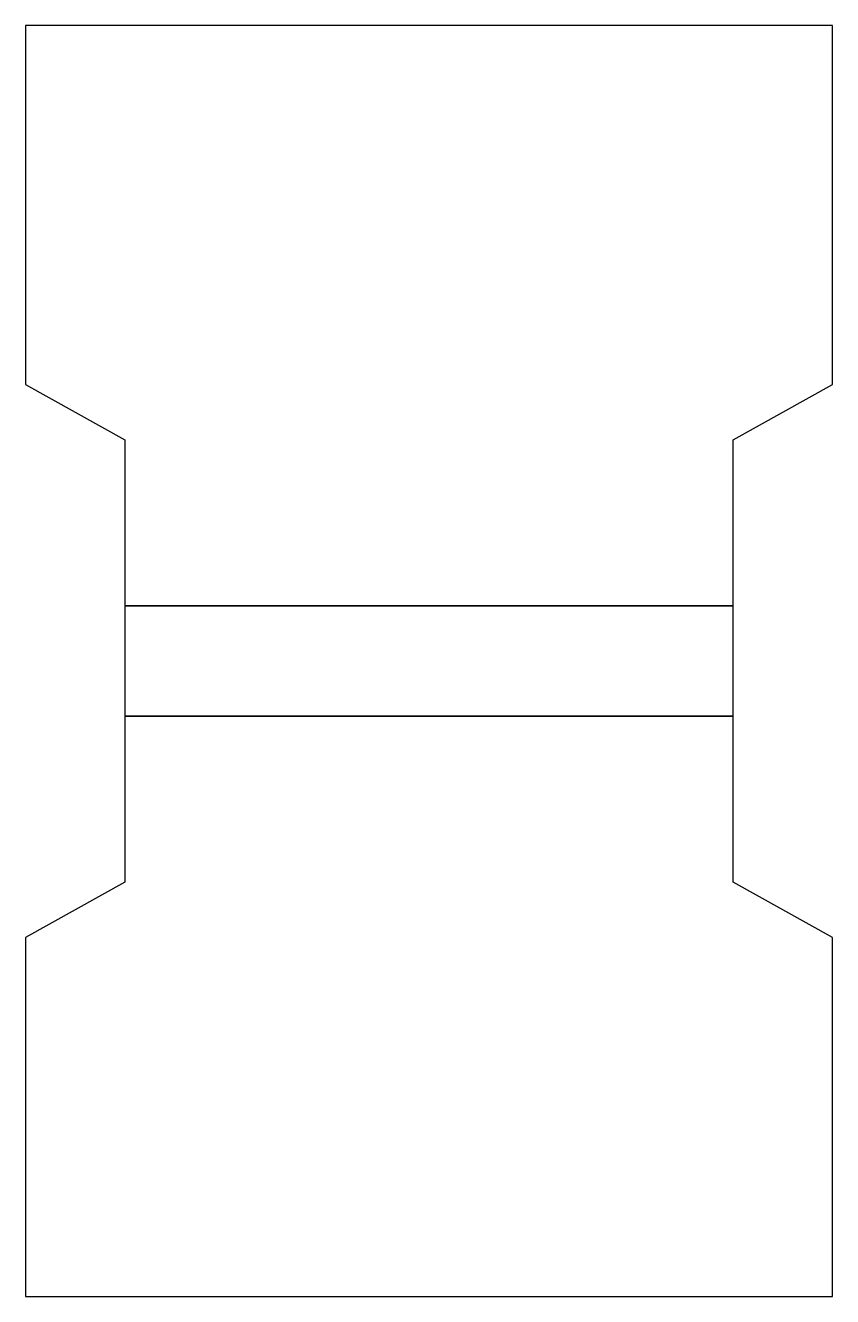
# Model space of a CAD drawing. Header units: millimetres. Extents: x 10 to 740, y 199 to 1349.
import ezdxf

# ---------------------------------------------------------------- set-up
doc = ezdxf.new("R2010")
doc.units = ezdxf.units.MM
doc.layers.get('0').update_dxf_attribs({"linetype": 'CONTINUOUS'})

msp = doc.modelspace()

# ---------------------------------------------------------------- linework, layer by layer
for points in [[(100, 974), (100, 824), (650, 824), (650, 974), (740, 1024), (740, 1349), (10, 1349), (10, 1024)], [(100, 724), (650, 724), (650, 824), (100, 824)], [(650, 574), (650, 724), (100, 724), (100, 574), (10, 524), (10, 199), (740, 199), (740, 524)]]:
    msp.add_lwpolyline(points, close=True)

doc.saveas('drawing.dxf')
